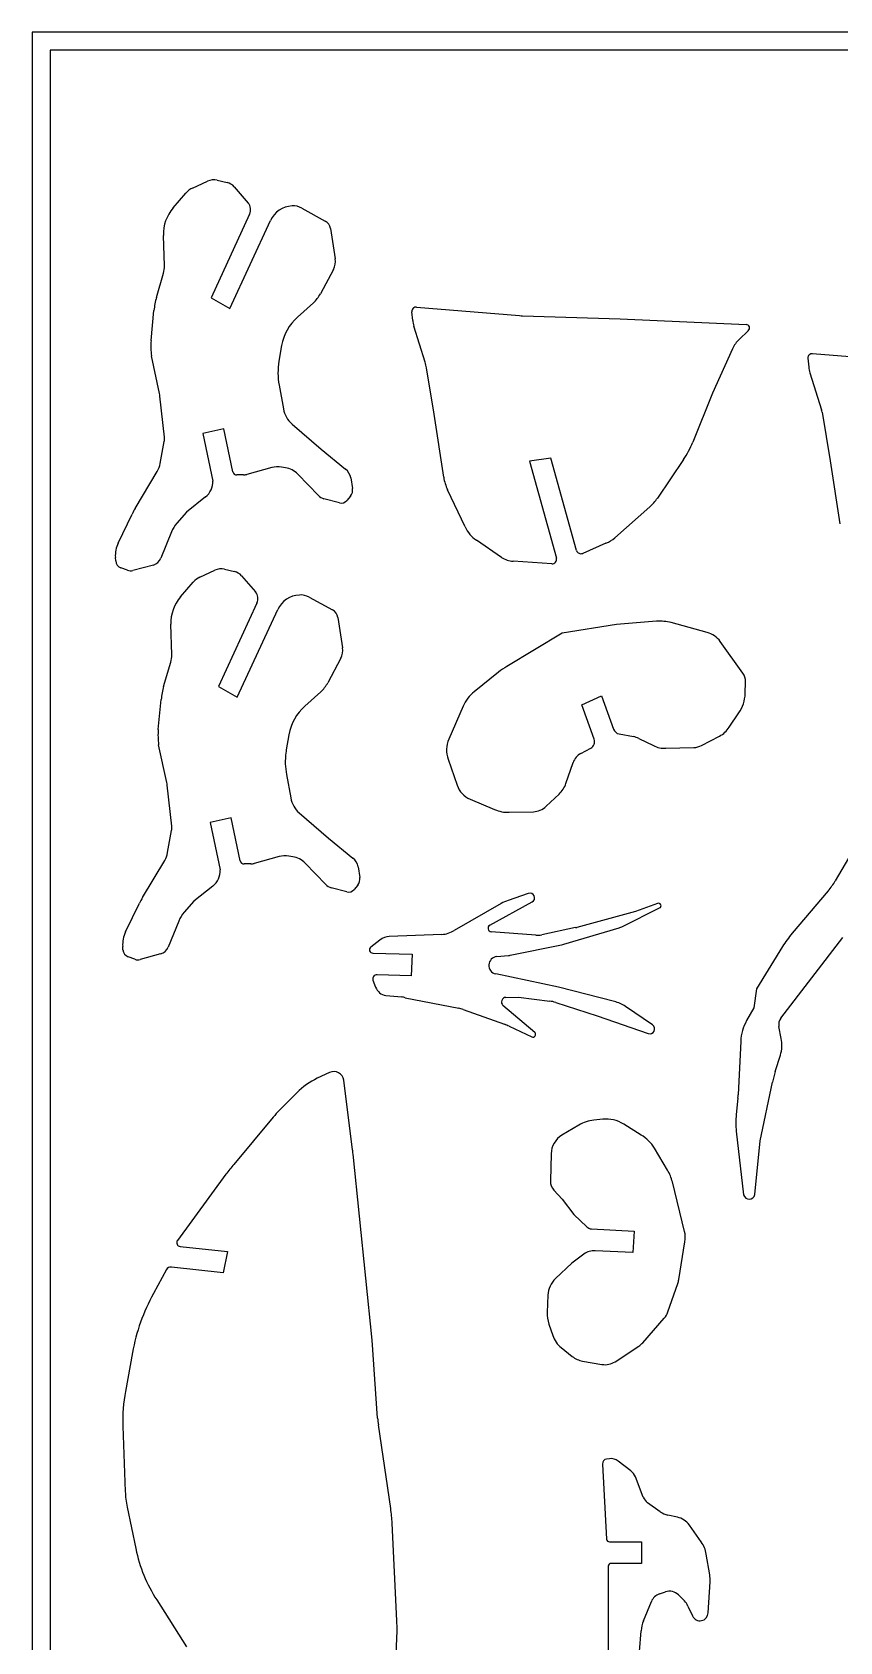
# Model space of a CAD drawing. Extents: x 0 to 23.4, y 0 to 18.5.
# Drawn here: x 0 to 4.69, y 9.16 to 18.5 of the extents above; entities that cross this region are included whole.
import ezdxf

# ---------------------------------------------------------------- set-up
doc = ezdxf.new("R2010")
doc.units = 0
doc.layers.add('GREEN', color=3, linetype='CONTINUOUS')
doc.layers.add('WHITE', color=7, linetype='CONTINUOUS')

msp = doc.modelspace()

# ---------------------------------------------------------------- linework, layer by layer
at = {"layer": 'GREEN', "linetype": 'CONTINUOUS'}
for p, q in [((23.392408, 18.502732), (0, 18.502732)), ((0, 18.502732), (0, 0)), ((23.288208, 18.398532), (0.1042, 18.398532)), ((0.1042, 18.398532), (0.1042, 0.1042))]:
    msp.add_line(p, q, dxfattribs=at)
at = {"layer": 'WHITE', "linetype": 'CONTINUOUS'}
for p, q in [((0.817477, 17.482614), (0.89228, 17.569293)), ((0.931055, 17.598276), (1.017542, 17.637872)), ((1.07381, 17.643082), (1.131119, 17.630578)), ((1.172799, 17.60557), (1.253901, 17.510603)), ((1.565634, 17.481572), (1.701093, 17.406548)), ((1.262412, 17.447186), (1.038382, 16.961614)), ((1.146749, 16.899094), (1.383283, 17.409674)), ((0.767462, 17.146048), (0.761942, 17.323178)), ((1.732353, 17.362784), (1.759444, 17.186686)), ((0.721613, 16.963698), (0.762232, 17.104373)), ((1.749025, 17.12625), (1.673602, 16.984754)), ((1.038382, 16.961614), (1.146749, 16.899094)), ((1.632322, 16.932438), (1.539582, 16.849078)), ((0.690354, 16.712576), (0.706984, 16.886595)), ((2.209094, 16.830282), (2.204379, 16.880338)), ((2.231471, 16.90743), (2.82958, 16.857414)), ((2.84625, 16.856372), (3.414141, 16.838658)), ((3.414141, 16.838658), (4.144583, 16.806356)), ((2.281367, 16.587504), (2.215842, 16.795936)), ((4.157282, 16.769815), (4.103945, 16.718828)), ((1.447888, 16.6834), (1.432766, 16.59388)), ((4.065392, 16.665686), (3.94973, 16.408312)), ((5.134484, 16.586494), (4.530123, 16.63651)), ((0.739328, 16.406228), (0.692437, 16.624006)), ((2.333588, 16.285356), (2.288782, 16.554192)), ((4.502968, 16.610413), (4.508241, 16.559402)), ((1.433299, 16.453118), (1.458127, 16.316585)), ((4.514974, 16.525882), (4.582224, 16.311406)), ((0.767462, 16.15198), (0.741973, 16.389509)), ((3.94973, 16.408312), (3.83511, 16.123846)), ((2.388814, 15.919614), (2.333588, 16.285356)), ((4.585348, 16.29786), (4.633281, 16.015478)), ((1.113406, 16.199912), (0.991492, 16.17282)), ((0.991492, 16.17282), (1.048572, 15.897726)), ((1.165505, 15.950874), (1.113406, 16.199912)), ((1.508323, 16.228046), (1.677128, 16.082166)), ((0.743496, 15.998806), (0.766419, 16.126972)), ((1.677128, 16.082166), (1.818602, 15.967246)), ((1.391619, 15.975882), (1.24574, 15.936286)), ((1.470811, 15.97484), (1.446823, 15.978866)), ((3.010887, 16.030066), (2.886889, 16.013394)), ((2.886889, 16.013394), (3.04319, 15.450714)), ((3.159894, 15.494478), (3.010887, 16.030066)), ((3.780821, 16.021801), (3.629835, 15.798742)), ((4.633281, 16.015478), (4.688507, 15.649736)), ((0.597616, 15.738306), (0.726375, 15.953229)), ((1.226983, 15.93316), (1.187388, 15.932768)), ((1.661498, 15.81333), (1.54144, 15.937115)), ((1.849058, 15.915446), (1.859478, 15.853968)), ((1.006079, 15.804994), (0.895628, 15.716424)), ((1.784454, 15.770608), (1.693729, 15.794309)), ((1.848015, 15.809162), (1.826134, 15.784154)), ((2.512811, 15.63098), (2.411738, 15.846674)), ((0.499667, 15.5372), (0.579698, 15.705061)), ((0.895628, 15.716424), (0.83936, 15.652862)), ((3.584939, 15.747788), (3.382882, 15.56846)), ((0.8081, 15.601804), (0.746622, 15.449672)), ((2.725379, 15.45384), (2.578457, 15.553872)), ((3.330782, 15.536158), (3.196364, 15.477806)), ((0.485079, 15.434042), (0.482996, 15.45384)), ((3.016019, 15.41746), (2.792068, 15.431958)), ((0.553852, 15.379858), (0.51397, 15.393759)), ((0.7039, 15.410076), (0.583981, 15.378111)), ((0.973777, 15.340262), (1.060264, 15.379858)), ((1.116399, 15.385536), (1.173841, 15.372564)), ((1.215521, 15.347556), (1.296798, 15.253776)), ((0.860199, 15.2246), (0.935224, 15.311086)), ((1.304937, 15.189266), (1.081104, 14.704642)), ((1.189471, 14.642122), (1.426005, 15.15166)), ((1.608269, 15.223402), (1.743816, 15.149576)), ((0.810184, 14.888034), (0.804974, 15.066216)), ((1.774034, 15.105812), (1.802168, 14.928672)), ((3.39226, 15.064132), (3.076534, 15.014116)), ((3.62459, 15.083302), (3.39226, 15.064132)), ((3.918349, 15.018881), (3.710069, 15.075594)), ((3.076534, 15.014116), (2.755598, 14.821346)), ((4.125826, 14.782792), (3.994535, 14.966184)), ((1.791748, 14.869278), (1.715682, 14.726524)), ((0.76324, 14.7057), (0.804974, 14.846354)), ((2.707663, 14.788006), (2.565954, 14.674424)), ((1.081104, 14.704642), (1.189471, 14.642122)), ((1.675042, 14.674424), (1.582305, 14.591064)), ((4.13934, 14.664005), (4.141458, 14.731734)), ((0.7319, 14.454575), (0.748706, 14.629618)), ((2.502272, 14.591117), (2.419032, 14.399336)), ((3.190112, 14.5994), (3.304731, 14.650458)), ((3.262407, 14.400138), (3.190112, 14.5994)), ((3.304731, 14.650458), (3.375588, 14.456646)), ((4.046636, 14.468108), (4.102903, 14.551468)), ((1.49061, 14.425386), (1.47498, 14.336816)), ((3.406848, 14.429554), (3.49125, 14.413924)), ((3.522423, 14.403336), (3.606911, 14.361824)), ((3.886166, 14.362866), (3.990368, 14.41705)), ((0.781634, 14.148126), (0.734117, 14.367034)), ((3.184736, 14.316289), (3.242212, 14.346194)), ((3.678808, 14.346194), (3.84032, 14.350362)), ((2.414864, 14.282632), (2.466964, 14.131542)), ((3.098415, 14.141962), (3.140095, 14.263876)), ((0.810031, 13.893951), (0.784134, 14.132584)), ((1.476021, 14.195104), (1.50103, 14.058602)), ((2.541988, 14.051308), (2.684741, 13.990872)), ((2.983796, 14.009628), (3.058819, 14.080484)), ((1.155085, 13.941898), (1.033172, 13.914806)), ((1.207184, 13.693902), (1.155085, 13.941898)), ((1.550004, 13.971074), (1.71985, 13.824152)), ((2.769129, 13.974742), (2.909814, 13.978368)), ((4.867732, 13.929394), (4.662458, 13.577198)), ((0.786218, 13.740792), (0.809141, 13.868958)), ((1.033172, 13.914806), (1.091523, 13.64076)), ((1.71985, 13.824152), (1.861561, 13.709532)), ((0.640337, 13.480292), (0.769545, 13.694944)), ((1.269706, 13.675146), (1.23011, 13.675146)), ((1.434304, 13.718006), (1.288462, 13.678272)), ((1.513533, 13.716826), (1.489567, 13.720994)), ((1.704214, 13.555312), (1.58439, 13.680356)), ((1.891613, 13.658446), (1.902199, 13.595954)), ((1.048801, 13.54698), (0.93835, 13.45841)), ((1.890738, 13.55219), (1.868855, 13.52614)), ((0.93835, 13.45841), (0.882082, 13.394848)), ((1.827175, 13.512594), (1.736522, 13.53656)), ((2.65641, 13.320162), (2.90252, 13.454242)), ((2.880269, 13.504324), (2.762891, 13.46362)), ((4.620778, 13.518846), (4.412377, 13.272934)), ((0.541941, 13.280449), (0.622624, 13.446948)), ((2.722892, 13.445574), (2.450292, 13.289606)), ((3.501639, 13.399149), (3.160935, 13.306278)), ((3.427687, 13.31253), (3.64234, 13.419856)), ((3.630876, 13.445906), (3.501639, 13.399149)), ((0.8506, 13.343881), (0.789344, 13.191658)), ((2.923348, 13.261317), (2.664944, 13.28127)), ((3.154682, 13.305236), (2.957746, 13.263556)), ((3.086906, 13.208498), (3.406848, 13.304194)), ((0.526925, 13.177012), (0.525718, 13.195826)), ((2.018852, 13.233405), (1.965762, 13.1927)), ((2.377332, 13.266109), (2.073088, 13.253136)), ((2.775342, 13.145042), (3.073408, 13.205204)), ((4.35611, 13.195826), (4.20502, 12.949914)), ((4.345908, 12.780658), (4.706221, 13.247926)), ((0.596445, 13.121521), (0.556977, 13.136432)), ((0.745579, 13.153104), (0.626792, 13.11976)), ((1.977224, 13.157688), (2.205421, 13.15102)), ((2.205421, 13.15102), (2.19917, 13.02598)), ((2.697246, 13.137464), (2.766017, 13.143726)), ((1.978433, 13.00068), (1.993896, 12.959292)), ((2.19917, 13.02598), (2.002231, 13.032232)), ((3.055694, 12.959292), (2.690993, 13.0364)), ((2.053289, 12.912402), (2.146027, 12.903024)), ((2.165826, 12.898856), (2.476342, 12.837378)), ((2.750387, 12.900414), (2.822285, 12.90094)), ((2.822285, 12.90094), (3.004636, 12.879058)), ((3.379755, 12.876974), (3.055694, 12.959292)), ((4.20502, 12.949914), (4.18939, 12.839462)), ((2.50135, 12.830084), (2.742051, 12.74464)), ((2.918148, 12.696708), (2.732673, 12.85405)), ((3.039022, 12.870722), (3.280765, 12.793614)), ((3.601668, 12.740424), (3.44436, 12.847798)), ((4.18939, 12.839462), (4.14771, 12.76548)), ((2.768102, 12.733178), (2.900435, 12.670658)), ((3.280765, 12.793614), (3.576694, 12.691498)), ((4.348816, 12.662322), (4.33527, 12.731094)), ((4.113098, 12.645662), (4.098735, 12.334092)), ((4.313388, 12.469552), (4.343605, 12.565416)), ((1.726102, 12.464342), (1.655246, 12.430998)), ((1.536929, 12.347169), (1.436425, 12.245522)), ((1.859721, 12.016181), (1.80842, 12.419536)), ((4.22586, 12.06734), (4.297757, 12.409116)), ((4.097281, 12.315382), (4.087274, 12.220514)), ((1.398913, 12.204884), (1.169674, 11.930838)), ((3.173295, 12.15928), (3.075491, 12.100684)), ((3.312024, 12.193422), (3.260967, 12.188212)), ((3.536056, 12.101726), (3.43394, 12.165288)), ((4.087274, 12.123608), (4.129996, 11.75474)), ((4.195642, 11.755782), (4.22586, 12.06734)), ((1.973056, 10.911762), (1.862603, 11.991274)), ((3.012687, 11.993365), (3.008804, 11.834974)), ((3.688187, 11.897494), (3.612122, 12.02566)), ((1.124826, 11.873559), (0.843527, 11.490072)), ((3.028517, 11.781756), (3.076534, 11.729732)), ((3.787177, 11.542172), (3.716321, 11.829764)), ((3.076534, 11.729732), (3.145306, 11.64012)), ((3.145306, 11.64012), (3.219287, 11.569264)), ((3.24742, 11.55676), (3.494376, 11.544256)), ((3.494376, 11.544256), (3.486039, 11.420258)), ((0.859127, 11.454328), (1.133203, 11.425468)), ((1.133203, 11.425468), (1.108196, 11.302512)), ((3.202614, 11.41088), (3.132801, 11.357738)), ((3.486039, 11.420258), (3.268262, 11.429636)), ((3.753832, 11.263958), (3.789261, 11.481736)), ((0.778924, 11.320226), (0.7039, 11.18164)), ((1.108196, 11.302512), (0.8081, 11.334814)), ((3.132801, 11.357738), (3.037979, 11.269168)), ((3.690785, 11.074497), (3.747581, 11.23895)), ((2.994169, 11.171222), (2.990047, 11.07223)), ((3.544391, 10.896132), (3.669432, 11.037844)), ((2.999605, 11.004219), (3.02235, 10.937812)), ((0.581985, 10.838822), (0.541348, 10.61375)), ((2.005192, 10.458482), (1.973056, 10.911762)), ((3.071077, 10.867692), (3.134886, 10.81694)), ((3.383807, 10.785861), (3.52251, 10.876334)), ((3.195294, 10.789689), (3.307857, 10.77005)), ((0.52676, 10.412644), (0.540306, 10.033356)), ((2.081362, 9.933316), (2.009525, 10.418896)), ((3.310884, 10.191733), (3.334949, 9.755141)), ((3.35058, 10.223), (3.334949, 10.220916)), ((3.475569, 10.152078), (3.40268, 10.208412)), ((3.547411, 9.999971), (3.50167, 10.117758)), ((0.551416, 9.941587), (0.601783, 9.700957)), ((3.646508, 9.914568), (3.572525, 9.96771)), ((2.116852, 9.282074), (2.08976, 9.84788)), ((3.745498, 9.883308), (3.690272, 9.895812)), ((3.884082, 9.739512), (3.815311, 9.83746)), ((3.35058, 9.740519), (3.537098, 9.740553)), ((3.537098, 9.740553), (3.537098, 9.615513)), ((3.933058, 9.548826), (3.913259, 9.669698)), ((3.344327, 9.599883), (3.344328, 9.073673)), ((3.537098, 9.615513), (3.359957, 9.615513)), ((3.64234, 9.438372), (3.676726, 9.449835)), ((3.924721, 9.327921), (3.935142, 9.509229)), ((0.722656, 9.402946), (0.896669, 9.130983)), ((3.548558, 9.282074), (3.594408, 9.393567)), ((3.751608, 9.43198), (3.786136, 9.397736)), ((3.80698, 9.36752), (3.833026, 9.310207)), ((2.097054, 8.680839), (2.117894, 9.223721)), ((3.526548, 9.103901), (3.535013, 9.223721))]:
    msp.add_line(p, q, dxfattribs=at)
for centre, radius, start, end in [((0.977944, 17.495118), 0.113314, 114.443475, 139.1115), ((1.053408, 17.55697), 0.088496, 76.671234, 113.908929), ((1.113651, 17.554227), 0.078324, 40.959403, 77.113084), ((0.994616, 17.331524), 0.232823, 139.537606, 182.0544), ((1.208227, 17.472194), 0.059676, -24.774721, 40.06127), ((1.514385, 17.350272), 0.143932, 92.413894, 155.624806), ((1.516373, 17.39338), 0.101018, 60.813865, 94.570537), ((1.672958, 17.353406), 0.06013, 8.972472, 62.10211), ((0.632002, 17.14188), 0.135524, -16.0669, 1.762391), ((1.66358, 17.172098), 0.096967, -28.217065, 8.652416), ((1.120699, 16.848036), 0.415508, 163.837501, 174.6754), ((1.505198, 17.075192), 0.191152, -48.314586, -28.2374), ((1.730896, 16.634984), 0.287119, 131.783763, 170.291871), ((2.229386, 16.882422), 0.025094, 85.23391, 184.763839), ((2.369016, 16.843868), 0.160498, -175.1439, -162.623785), ((2.857413, 17.168818), 0.312645, -95.107419, -92.046141), ((4.143541, 16.785516), 0.020866, -48.810199, 87.137595), ((1.061291, 16.676991), 0.37264, 174.520085, 188.174343), ((4.214461, 16.598097), 0.163676, 132.470538, 155.6099), ((4.528039, 16.611502), 0.025095, 85.236358, 182.488299), ((1.834468, 16.525016), 0.407562, 170.2724, 190.160749), ((1.966804, 16.500008), 0.326505, 9.552504, 15.54395), ((4.667666, 16.57399), 0.160091, -174.771774, -162.5121), ((0.58928, 16.373926), 0.153486, 5.826846, 12.149092), ((1.607313, 16.342666), 0.151448, -170.0836, -130.815084), ((4.487209, 16.282361), 0.099356, 8.974647, 16.997848), ((0.680026, 16.143102), 0.087886, -10.575015, 5.79836), ((3.335991, 16.32391), 0.537722, -34.1826, -21.842603), ((0.613246, 16.02173), 0.132252, -31.1955, -9.981829), ((1.426005, 15.851884), 0.128677, 80.68968, 105.499275), ((0.935223, 15.893564), 0.113425, -51.340192, 2.102485), ((1.187387, 15.955042), 0.022275, -169.215702, -89.9974), ((1.224646, 16.00502), 0.071898, -88.137311, -72.939077), ((1.449971, 15.850842), 0.125736, 43.32555, 80.459618), ((1.76674, 15.9019), 0.083425, 9.344672, 51.56218), ((2.65838, 15.964263), 0.273239, -170.595441, -154.510182), ((1.711514, 15.861262), 0.069275, -136.218875, -104.8762), ((1.804867, 15.844071), 0.055501, -38.974122, 10.272957), ((3.405805, 15.950874), 0.270802, -48.5859, -34.179241), ((0.956064, 15.523654), 0.417803, 149.085256, 154.2662), ((1.794604, 15.810275), 0.040944, -104.352827, -39.638851), ((0.970756, 15.537318), 0.174972, 138.672724, 158.373598), ((2.685606, 15.711592), 0.190674, -154.990241, -124.190846), ((0.646708, 15.464447), 0.164055, 153.674534, 183.706978), ((3.254568, 15.717251), 0.196477, -67.175926, -49.226249), ((0.531969, 15.437168), 0.046993, -176.185925, -112.520201), ((0.685013, 15.4733), 0.065984, -73.367368, -20.98212), ((2.798888, 15.565307), 0.133522, -123.403706, -92.927676), ((3.018182, 15.44342), 0.02605, -94.7638, 16.260205), ((3.185864, 15.503062), 0.027351, -161.710484, -67.423857), ((0.571566, 15.424664), 0.04818, -111.571307, -75.0684), ((1.021307, 15.237397), 0.113315, 114.799689, 139.435523), ((1.096733, 15.299624), 0.088133, 77.10638, 114.443338), ((1.156799, 15.296924), 0.077536, 40.769241, 77.303245), ((1.250949, 15.215222), 0.059904, -25.677299, 40.060143), ((1.55779, 15.091247), 0.144973, 92.66672, 155.371981), ((1.558977, 15.136259), 0.100118, 60.505491, 94.543772), ((1.037672, 15.0739), 0.232824, 139.663791, 181.891168), ((1.714545, 15.097051), 0.060131, 8.378157, 60.870153), ((3.645464, 14.836976), 0.247209, 74.850555, 94.84369), ((3.881999, 14.884908), 0.138817, 35.837653, 74.81971), ((0.674706, 14.883804), 0.135544, -16.038749, 1.788716), ((1.707645, 14.914644), 0.095559, -28.34277, 8.441516), ((2.974418, 14.455604), 0.426203, 120.891686, 128.7474), ((4.059126, 14.734449), 0.082377, -1.888543, 35.93387), ((1.162379, 14.590022), 0.415564, 163.8375, 174.532413), ((1.546974, 14.816223), 0.191071, -47.912651, -27.998661), ((2.704539, 14.502494), 0.22083, 128.870709, 156.3394), ((1.773538, 14.377012), 0.287034, 131.777487, 170.297595), ((3.921595, 14.67234), 0.217905, -33.690068, -2.1922), ((1.102984, 14.420176), 0.372675, 174.704, 188.198092), ((2.56488, 14.335701), 0.159126, 156.427768, 199.481415), ((3.221372, 14.384748), 0.043826, -61.606981, 20.557691), ((3.415307, 14.470896), 0.042198, -160.264614, -101.564151), ((3.47041, 14.301388), 0.114449, 62.96952, 79.508523), ((3.918355, 14.552946), 0.153797, -62.080154, -33.478181), ((1.876273, 14.269032), 0.407022, 172.924009, 190.464746), ((1.876149, 14.268044), 0.407021, 170.272397, 172.7839), ((3.228665, 14.233658), 0.093583, 117.9968, 161.161566), ((3.674069, 14.497569), 0.151449, -116.323181, -88.206711), ((3.835691, 14.457634), 0.107372, -87.529037, -61.959404), ((0.63096, 14.115912), 0.154079, 6.211822, 12.06783), ((2.59517, 14.17623), 0.135771, -160.783331, -113.060581), ((2.952163, 14.192669), 0.154793, -46.446962, -19.1216), ((1.650228, 14.084617), 0.151449, -170.109131, -131.434765), ((2.763932, 14.176348), 0.201674, -113.120576, -88.5233), ((2.90587, 14.090879), 0.112579, -87.992168, -46.196293), ((0.721613, 13.884588), 0.088913, -10.124672, 6.044541), ((0.655224, 13.762474), 0.132776, -30.57038, -9.398134), ((0.978208, 13.63576), 0.113425, -51.510328, 2.526526), ((1.230038, 13.698448), 0.023302, -168.750507, -89.823198), ((1.267368, 13.747006), 0.071898, -88.136382, -72.938974), ((1.468727, 13.59387), 0.128821, 80.69006, 105.4987), ((1.494252, 13.592297), 0.126013, 44.331658, 81.198735), ((1.808418, 13.643886), 0.084461, 9.926729, 51.008457), ((1.754236, 13.60429), 0.070008, -135.6044, -104.656751), ((1.847274, 13.586956), 0.055658, -38.654719, 9.304485), ((4.316341, 13.780363), 0.401339, -40.66316, -30.412196), ((1.000079, 13.267814), 0.417805, 149.432152, 154.611692), ((1.837325, 13.552261), 0.040944, -104.352827, -39.638851), ((2.838956, 13.241674), 0.234619, 108.917526, 119.6494), ((2.888974, 13.478208), 0.027529, -60.524111, 108.435099), ((1.012332, 13.279186), 0.174192, 138.394924, 158.1982), ((3.636608, 13.432881), 0.01423, -66.246665, 113.753335), ((0.689311, 13.20833), 0.16407, 153.9242, 184.370825), ((2.3711, 13.410478), 0.144504, -87.5283, -56.768289), ((2.667028, 13.30211), 0.020944, 120.464398, 264.289407), ((3.139442, 13.415978), 0.111786, -82.164039, -78.914413), ((3.369817, 13.426983), 0.128251, -73.21751, -63.177695), ((4.883807, 12.869841), 0.620266, 139.468083, 148.294246), ((0.573648, 13.180196), 0.046832, -176.1015, -110.853267), ((0.729281, 13.215723), 0.064704, -75.410883, -21.833441), ((1.977224, 13.17707), 0.019382, 126.253838, 270), ((2.077255, 13.157272), 0.095955, 92.488931, 127.4927), ((2.932738, 13.382344), 0.121392, -94.4365, -78.111342), ((3.04319, 13.358378), 0.156126, -78.840056, -73.7397), ((0.614287, 13.16665), 0.048529, -111.5717, -75.067394), ((2.702454, 13.086416), 0.051312, 95.825, 257.093725), ((2.758723, 13.22917), 0.085755, -85.120726, -78.8253), ((2.001189, 13.008266), 0.023989, 87.510447, 198.438099), ((2.06072, 12.982874), 0.070863, -160.562126, -96.019177), ((2.107392, 12.670387), 0.235824, 75.653293, 80.570607), ((2.750386, 12.873848), 0.026565, 89.997901, 228.181505), ((2.437949, 12.659226), 0.182243, 69.641338, 77.838253), ((2.977694, 12.692833), 0.188164, 70.978142, 81.767869), ((3.328145, 12.676577), 0.206936, 55.833608, 75.557987), ((2.644485, 12.487554), 0.274978, 63.284876, 69.217824), ((3.586072, 12.717548), 0.027687, -109.798876, 55.7149), ((4.381118, 12.633146), 0.268312, 150.448312, 177.3264), ((4.397789, 12.743598), 0.063757, 144.461599, 191.310116), ((2.905792, 12.686063), 0.016309, -109.1751, 40.746829), ((4.156847, 12.624052), 0.195746, -17.430594, 11.274454), ((1.841763, 12.042332), 0.431103, 115.635887, 134.9998), ((1.751108, 12.412262), 0.057772, 7.233554, 115.647205), ((4.910053, 12.282993), 0.62515, 162.637069, 168.360746), ((3.816352, 12.346596), 0.28266, -6.3403, -2.535417), ((1.875249, 11.802822), 0.623337, 134.748038, 139.833182), ((3.282848, 11.974602), 0.214728, 95.848645, 120.6769), ((3.331884, 12.00126), 0.193186, 58.110722, 95.900474), ((4.513277, 12.172061), 0.42875, 173.511143, 186.488857), ((3.141136, 11.990232), 0.128487, 120.724294, 178.6031), ((3.417012, 11.906616), 0.228559, 31.388945, 58.611055), ((0.89771, 11.892284), 0.969958, 5.857577, 7.338682), ((2.035576, 11.206648), 1.128821, 140.092853, 143.786), ((3.476994, 11.77006), 0.246662, 14.007599, 31.106894), ((3.084869, 11.83289), 0.076094, 178.430624, 222.2208), ((4.162705, 11.762442), 0.033603, -166.750609, -11.43063), ((3.249868, 11.600169), 0.043478, -134.698494, -93.228059), ((3.637129, 11.506744), 0.154174, -9.334998, 13.28457), ((0.86124, 11.476526), 0.022299, 142.593017, 264.562001), ((3.260433, 11.332772), 0.09718, 85.379287, 126.510545), ((0.804421, 11.305703), 0.029343, 82.796755, 150.333349), ((3.134884, 11.167052), 0.140777, 133.500145, 178.3026), ((3.605785, 11.287679), 0.149936, -18.965312, -9.102681), ((1.701183, 10.633893), 1.137805, 151.22268, 169.623888), ((3.1849, 11.064936), 0.194989, 177.856228, 198.1428), ((3.588156, 11.109742), 0.108513, -41.496468, -18.9539), ((3.166146, 10.985744), 0.151574, -161.565051, -128.8449), ((3.459459, 10.96801), 0.111265, -55.481118, -40.240978), ((3.218246, 10.92114), 0.133441, -128.659808, -99.9043), ((3.32557, 10.875292), 0.106722, -99.553738, -56.9284), ((1.459179, 10.44609), 0.933018, 169.647895, 182.054297), ((2.502391, 10.492878), 0.498388, -176.0426, -171.463311), ((3.338075, 10.193824), 0.027272, 96.581945, 184.3985), ((3.358607, 10.151339), 0.07211, 52.324235, 96.391272), ((3.427687, 10.088582), 0.079528, 21.522325, 52.98005), ((1.088398, 10.053154), 0.548449, -177.93128, -168.2628), ((3.614204, 10.026062), 0.071708, -158.6631, -125.537), ((1.237403, 9.807241), 0.853325, 2.729705, 8.496259), ((3.714834, 10.01356), 0.120282, -124.614262, -101.78292), ((3.721042, 9.769992), 0.115925, 35.591148, 77.82094), ((3.350579, 9.756183), 0.015665, -176.185925, -89.996398), ((3.746624, 9.641061), 0.169078, 9.751361, 35.611214), ((1.464892, 9.877515), 0.880982, -168.439047, -147.406071), ((3.359956, 9.599882), 0.015631, 89.996181, 179.996398), ((3.755918, 9.519649), 0.179527, -3.327404, 9.353273), ((3.667512, 9.363403), 0.079082, 108.559806, 157.57769), ((3.69965, 9.38002), 0.073482, 45.00123, 108.177765), ((3.714238, 9.325838), 0.101679, 24.20095, 45), ((1.323757, 9.238726), 0.794278, -1.082464, 3.128488), ((3.720564, 9.2114), 0.185959, 157.662935, 176.200822), ((3.876739, 9.330115), 0.048032, -155.514297, -2.617827)]:
    msp.add_arc(centre, radius, start, end, dxfattribs=at)

doc.saveas('drawing.dxf')
